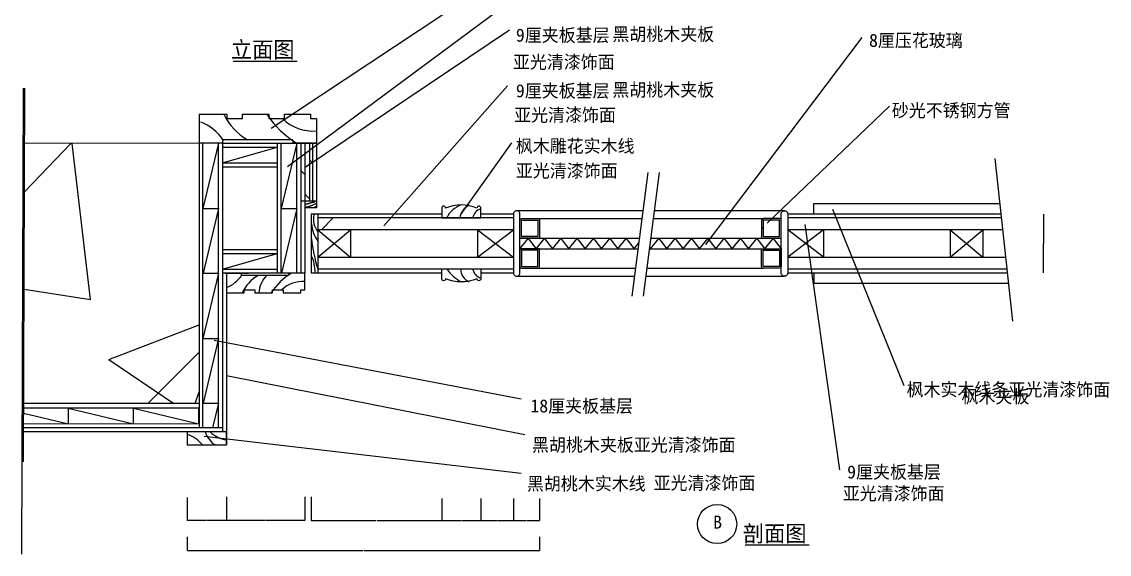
# Model space of a CAD drawing. Header units: metres. Extents: x 136 to 3593, y 168 to 4706.
# Drawn here: x 244 to 3578, y 168 to 1800 of the extents above; entities that cross this region are included whole.
import ezdxf

# ---------------------------------------------------------------- set-up
doc = ezdxf.new("R2010")
doc.units = ezdxf.units.M
for name, color, linetype in [('2', 2, 'Continuous'), ('3', 3, 'Continuous'), ('4', 4, 'Continuous'), ('7', 7, 'Continuous'), ('BH', 3, 'Continuous'), ('DIM', 3, 'Continuous'), ('TEXT', 3, 'Continuous')]:
    doc.layers.add(name, color=color, linetype=linetype)
doc.dimstyles.get("Standard").update_dxf_attribs({"dimtxt": 2.5, "dimasz": 2.5, "dimexe": 1.25, "dimexo": 0.625, "dimtad": 1, "dimcen": 2.5, "dimazin": 3, "dimtfac": 1, "dimtmove": 0, "dimatfit": 3})

# ---------------------------------------------------------------- blocks, each defined once
blk = doc.blocks.new('BH2')
at = {"layer": 'BH'}
blk.add_lwpolyline([(0, 32), (5, 28), (0, 24), (5, 20), (0, 16), (5, 12), (0, 8), (5, 4), (0, 0)], dxfattribs=at)
blk = doc.blocks.new('*D3')
for p, q in [((751.34, 221.65), (751.34, 179.02)), ((1831.34, 221.37), (1831.34, 179.02)), ((751.59, 179.02), (1289.84, 179.02)), ((1292.84, 179.02), (1831.09, 179.02))]:
    blk.add_line(p, q)
at = {"layer": 'Defpoints'}
for p in [(751.34, 221.65), (1831.34, 221.37), (751.34, 179.02)]:
    blk.add_point(p, dxfattribs=at)
at = {"layer": 'BH', "insert": (1291.34, 179.02), "char_height": 1, "attachment_point": 5}
blk.add_mtext('270', dxfattribs=at)
blk = doc.blocks.new('*D4')
for p, q in [((871.34, 343.7), (871.34, 271.37)), ((1111.35, 343.74), (1111.35, 271.37)), ((990.345, 271.37), (871.09, 271.37)), ((1111.6, 271.37), (992.345, 271.37))]:
    blk.add_line(p, q)
at = {"layer": 'Defpoints'}
for p in [(871.34, 343.7), (1111.35, 343.74), (1111.35, 271.37)]:
    blk.add_point(p, dxfattribs=at)
at = {"layer": 'DIM', "insert": (991.345, 271.37), "char_height": 1, "attachment_point": 5}
blk.add_mtext('60', dxfattribs=at)
blk = doc.blocks.new('*D5')
for p, q in [((751.34, 342.23), (751.34, 271.65)), ((871.34, 342.23), (871.34, 271.65)), ((810.34, 271.65), (751.09, 271.65)), ((871.59, 271.65), (812.34, 271.65))]:
    blk.add_line(p, q)
at = {"layer": 'Defpoints'}
for p in [(751.34, 342.23), (871.34, 342.23), (871.34, 271.65)]:
    blk.add_point(p, dxfattribs=at)
at = {"layer": 'DIM', "insert": (811.34, 271.65), "char_height": 1, "attachment_point": 5}
blk.add_mtext('30', dxfattribs=at)
blk = doc.blocks.new('*D6')
for p, q in [((1531.35, 339.33), (1531.35, 271.37)), ((1651.04, 339.33), (1651.04, 271.37)), ((1531.6, 271.37), (1590.195, 271.37)), ((1592.195, 271.37), (1650.79, 271.37))]:
    blk.add_line(p, q)
at = {"layer": 'Defpoints'}
for p in [(1531.35, 339.33), (1651.04, 339.33), (1531.35, 271.37)]:
    blk.add_point(p, dxfattribs=at)
at = {"layer": 'DIM', "insert": (1591.195, 271.37), "char_height": 1, "attachment_point": 5}
blk.add_mtext('30', dxfattribs=at)
blk = doc.blocks.new('*D7')
for p, q in [((1131.35, 343.74), (1131.35, 271.37)), ((1531.35, 339.33), (1531.35, 271.37)), ((1131.6, 271.37), (1329.85, 271.37)), ((1332.85, 271.37), (1531.1, 271.37))]:
    blk.add_line(p, q)
at = {"layer": 'Defpoints'}
for p in [(1131.35, 343.74), (1531.35, 339.33), (1131.35, 271.37)]:
    blk.add_point(p, dxfattribs=at)
at = {"layer": 'DIM', "insert": (1331.35, 271.37), "char_height": 1, "attachment_point": 5}
blk.add_mtext('100', dxfattribs=at)
blk = doc.blocks.new('*D8')
for p, q in [((1751.34, 339.33), (1751.34, 271.37)), ((1831.34, 339.33), (1831.34, 271.37)), ((1751.59, 271.37), (1790.34, 271.37)), ((1792.34, 271.37), (1831.09, 271.37))]:
    blk.add_line(p, q)
at = {"layer": 'Defpoints'}
for p in [(1751.34, 339.33), (1831.34, 339.33), (1751.34, 271.37)]:
    blk.add_point(p, dxfattribs=at)
at = {"layer": 'DIM', "insert": (1791.34, 271.37), "char_height": 1, "attachment_point": 5}
blk.add_mtext('20', dxfattribs=at)
blk = doc.blocks.new('*D9')
for p, q in [((1651.04, 339.33), (1651.04, 271.37)), ((1751.34, 339.33), (1751.34, 271.37)), ((1651.29, 271.37), (1700.19, 271.37)), ((1702.19, 271.37), (1751.09, 271.37))]:
    blk.add_line(p, q)
at = {"layer": 'Defpoints'}
for p in [(1651.04, 339.33), (1751.34, 339.33), (1651.04, 271.37)]:
    blk.add_point(p, dxfattribs=at)
at = {"layer": 'DIM', "insert": (1701.19, 271.37), "char_height": 1, "attachment_point": 5}
blk.add_mtext('25', dxfattribs=at)
blk = doc.blocks.new('*D23')
for p, q in [((3376.05, 1210.31), (3376.05, 1120.31)), ((3375.8, 1120.31), (3375.55, 1120.31)), ((3376.05, 1030.31), (3376.05, 1120.31)), ((3376.05, 1120.31), (3376.05, 1120.31)), ((3376.3, 1120.31), (3376.55, 1120.31))]:
    blk.add_line(p, q)
at = {"layer": 'Defpoints'}
for p in [(3376.05, 1210.31), (3376.05, 1120.31), (3376.05, 1030.31)]:
    blk.add_point(p, dxfattribs=at)
at = {"layer": 'DIM', "insert": (3376.05, 1121.435), "char_height": 1, "attachment_point": 5}
blk.add_mtext('45', dxfattribs=at)

msp = doc.modelspace()

# ---------------------------------------------------------------- hatches: boundary and pattern name
at = {"layer": 'BH'}
h = msp.add_hatch(dxfattribs=at)
h.set_pattern_fill('AR-CONC', scale=20)
h.paths.add_polyline_path([(249.63, 630.22), (787.32, 630.22), (787.32, 1427.2), (772.43, 1427.21), (252.84, 1426.89)])
h = msp.add_hatch(dxfattribs=at)
h.set_pattern_fill('ANSI31', scale=300)
h.paths.add_polyline_path([(787.32, 630.22), (787.32, 1427.2), (772.43, 1427.21), (252.84, 1426.89), (249.63, 630.22)])
h = msp.add_hatch(dxfattribs=at)
h.set_pattern_fill('DOLMIT', scale=50)
h.paths.add_polyline_path([(1751.34, 1162.31), (1751.34, 1198.31), (1151.34, 1198.31), (1151.34, 1162.31)])
h = msp.add_hatch(dxfattribs=at)
h.set_pattern_fill('ANSI32', scale=30)
h.paths.add_polyline_path([(1831.34, 1191.31, 0.41), (1826.34, 1196.31), (1776.34, 1196.31, 0.41), (1771.34, 1191.31), (1771.34, 1136.31), (1831.34, 1136.31)])
h.paths.add_polyline_path([(1826.34, 1141.31), (1776.34, 1141.31), (1776.34, 1191.31), (1826.34, 1191.31)])
h = msp.add_hatch(dxfattribs=at)
h.set_pattern_fill('ANSI32', scale=30)
h.paths.add_polyline_path([(2512.28, 1136.31), (2572.28, 1136.31), (2572.28, 1191.31, 0.41), (2567.28, 1196.31), (2517.28, 1196.31, 0.41), (2512.28, 1191.31)])
h.paths.add_polyline_path([(2517.28, 1191.31), (2567.28, 1191.31), (2567.28, 1141.31), (2517.28, 1141.31)])
h = msp.add_hatch(dxfattribs=at)
h.set_pattern_fill('DOLMIT', scale=50)
h.paths.add_polyline_path([(2592.28, 1198.31), (2592.28, 1162.31), (3251.79, 1162.31), (3247.83, 1198.31)])
h = msp.add_hatch(dxfattribs=at)
h.set_pattern_fill('ANSI32', scale=30)
h.paths.add_polyline_path([(1831.34, 1104.31), (1771.34, 1104.31), (1771.34, 1049.31, 0.41), (1776.34, 1044.31), (1826.34, 1044.31, 0.41), (1831.34, 1049.31)])
h.paths.add_polyline_path([(1826.34, 1049.31), (1776.34, 1049.31), (1776.34, 1099.31), (1826.34, 1099.31)])
h = msp.add_hatch(dxfattribs=at)
h.set_pattern_fill('ANSI32', scale=30)
h.paths.add_polyline_path([(2512.28, 1049.31, 0.41), (2517.28, 1044.31), (2567.28, 1044.31, 0.41), (2572.28, 1049.31), (2572.28, 1104.31), (2512.28, 1104.31)])
h.paths.add_polyline_path([(2517.28, 1099.31), (2567.28, 1099.31), (2567.28, 1049.31), (2517.28, 1049.31)])
h = msp.add_hatch(dxfattribs=at)
h.set_pattern_fill('DOLMIT', scale=50)
h.paths.add_polyline_path([(1151.34, 1078.31), (1151.34, 1042.31), (1751.34, 1042.31), (1751.34, 1078.31)])
h = msp.add_hatch(dxfattribs=at)
h.set_pattern_fill('DOLMIT', scale=50)
h.paths.add_polyline_path([(3261.04, 1078.31), (2592.28, 1078.31), (2592.28, 1042.31), (3265, 1042.31)])

# ---------------------------------------------------------------- linework, layer by layer
at = {"layer": '2'}
for p, q in [((787.32, 1427.22), (252.84, 1426.89)), ((787.32, 1427.22), (787.32, 630.22)), ((787.32, 630.22), (249.63, 630.22))]:
    msp.add_line(p, q, dxfattribs=at)
at = {"layer": '3'}
for p, q in [((2114.86, 958.73), (2163.95, 1337.78)), ((2149.86, 958.73), (2198.95, 1337.78)), ((1112.57, 1241.32), (1113.49, 1240.86)), ((1113.49, 1240.86), (1115.8, 1240.86)), ((1115.8, 1240.86), (1116.27, 1241.32)), ((1116.27, 1241.32), (1118.58, 1241.32)), ((1118.58, 1241.32), (1119.97, 1241.79)), ((1119.97, 1241.79), (1121.36, 1241.79)), ((1121.36, 1241.79), (1122.28, 1242.25)), ((1122.28, 1242.25), (1123.21, 1242.25)), ((1123.21, 1242.25), (1123.67, 1242.71)), ((1123.21, 1233.45), (1124.6, 1233.91)), ((1123.67, 1242.71), (1124.13, 1243.17)), ((1124.13, 1243.17), (1125.06, 1243.64)), ((1124.6, 1233.91), (1125.52, 1234.38)), ((1125.06, 1243.64), (1125.52, 1244.1)), ((1125.52, 1244.1), (1125.98, 1244.1)), ((1125.52, 1234.38), (1125.98, 1234.38)), ((1125.98, 1244.1), (1126.91, 1244.56)), ((1125.98, 1234.38), (1126.91, 1234.84)), ((1126.91, 1244.56), (1127.83, 1244.56)), ((1126.91, 1234.84), (1127.37, 1235.3)), ((1127.37, 1235.3), (1128.3, 1235.3)), ((1127.83, 1244.56), (1129.22, 1245.03)), ((1128.3, 1235.3), (1129.22, 1235.77)), ((1129.22, 1245.03), (1130.15, 1245.03)), ((1129.22, 1235.77), (1130.61, 1236.23)), ((1130.15, 1245.03), (1131.54, 1245.49)), ((1130.61, 1236.23), (1132, 1236.23)), ((1131.54, 1245.49), (1132.46, 1245.49)), ((1132, 1236.23), (1132.92, 1236.69)), ((1132.46, 1245.49), (1133.39, 1245.95)), ((1132.92, 1236.69), (1133.39, 1236.69)), ((1133.39, 1245.95), (1134.31, 1245.95)), ((1133.39, 1236.69), (1133.85, 1237.15)), ((1133.85, 1237.15), (1134.31, 1237.15)), ((1134.31, 1245.95), (1134.78, 1246.42)), ((1134.31, 1237.15), (1134.78, 1237.62)), ((1134.78, 1246.42), (1140.79, 1246.42)), ((1134.78, 1237.62), (1135.7, 1238.08)), ((1135.7, 1238.08), (1136.16, 1238.54)), ((1136.16, 1238.54), (1136.63, 1239.01)), ((1136.63, 1239.01), (1137.09, 1239.01)), ((1137.09, 1239.01), (1137.55, 1239.47)), ((1137.55, 1239.47), (1138.48, 1239.47)), ((1138.48, 1239.47), (1139.4, 1239.93)), ((1139.4, 1239.93), (1140.79, 1240.4)), ((1140.79, 1246.42), (1140.79, 1246.88)), ((1140.79, 1246.88), (1141.25, 1246.88)), ((1140.79, 1240.4), (1143.57, 1241.32)), ((1141.25, 1246.88), (1141.25, 1247.34)), ((1141.25, 1247.34), (1141.72, 1247.34)), ((1143.57, 1241.32), (1144.49, 1241.32)), ((1144.03, 1233.45), (1144.96, 1233.91)), ((1144.49, 1241.32), (1144.96, 1241.79)), ((1144.96, 1241.79), (1145.42, 1241.79)), ((1144.96, 1233.91), (1145.88, 1234.38)), ((1145.42, 1241.79), (1145.88, 1242.25)), ((1145.88, 1242.25), (1146.34, 1242.25)), ((1145.88, 1234.38), (1146.34, 1234.84)), ((1146.34, 1242.25), (1146.81, 1242.71)), ((1146.34, 1234.84), (1147.27, 1235.3)), ((1146.81, 1242.71), (1147.27, 1242.71)), ((1112.57, 1232.52), (1121.36, 1232.52)), ((1121.36, 1232.52), (1122.28, 1232.99)), ((1122.28, 1232.99), (1123.21, 1233.45)), ((1140.33, 1229.75), (1140.79, 1230.21)), ((1140.79, 1230.21), (1141.72, 1231.6)), ((1141.72, 1231.6), (1143.1, 1232.52)), ((1143.1, 1232.52), (1144.03, 1233.45))]:
    msp.add_line(p, q, dxfattribs=at)
at = {"layer": '4'}
for p, q in [((787.34, 1515.99), (872.22, 1515.99)), ((787.34, 1515.99), (787.34, 1427.22)), ((872.22, 1515.99), (872.22, 1502.68)), ((872.22, 1502.68), (921.03, 1502.68)), ((921.03, 1515.99), (1000.9, 1515.99)), ((921.03, 1502.68), (921.03, 1515.99)), ((1000.9, 1515.99), (1000.9, 1502.68)), ((1000.9, 1502.68), (1049.72, 1502.68)), ((1049.72, 1515.99), (1129.59, 1515.99)), ((1049.72, 1502.68), (1049.72, 1515.99)), ((1129.59, 1515.99), (1129.59, 1502.68)), ((1129.59, 1502.68), (1147.34, 1502.68)), ((1147.34, 1502.68), (1147.34, 1427.22)), ((861.77, 1437.59), (858.07, 1427.22)), ((1073.66, 1437.59), (861.77, 1437.59)), ((1077.11, 1427.22), (1073.66, 1437.59)), ((859.31, 1427.22), (787.32, 1427.2)), ((1147.34, 1427.22), (1077.11, 1427.22)), ((1147.34, 1431.01), (1147.34, 1229.38)), ((1147.34, 1249.38), (1099.34, 1249.38)), ((1111.34, 1249.38), (1111.34, 1029.12)), ((1147.34, 1229.38), (1111.34, 1229.38)), ((1531.34, 1210.31), (1131.34, 1210.31)), ((1131.34, 1210.31), (1131.34, 1030.9)), ((1131.34, 1208.12), (1131.34, 1030.31)), ((1751.34, 1210.31), (1651.34, 1210.31)), ((1761.34, 1220.76), (2148.79, 1220.76)), ((2183.79, 1220.76), (2582.28, 1220.76)), ((3246.5, 1210.31), (2592.28, 1210.31)), ((2592.28, 1210.31), (2592.28, 1030.31)), ((1111.34, 1029.12), (859.31, 1029.12)), ((871.31, 1029.12), (871.31, 627.22)), ((1131.34, 1030.31), (1531.34, 1030.31)), ((1651.34, 1030.31), (1751.34, 1030.31)), ((1761.34, 1019.86), (2122.78, 1019.86)), ((2157.78, 1019.86), (2582.28, 1019.86)), ((2592.28, 1030.31), (3266.32, 1030.31)), ((871.31, 627.22), (871.33, 503.22)), ((870.63, 543.22), (249.28, 543.22))]:
    msp.add_line(p, q, dxfattribs=at)
for points in [[(1531.34, 1228.53), (1531.34, 1198.31), (1651.34, 1198.31), (1651.34, 1228.53, 1), (1639.34, 1228.53, 0.2), (1543.34, 1228.53, 1)], [(1531.34, 1012.09), (1531.34, 1042.31), (1651.34, 1042.31), (1651.34, 1012.09, -1), (1639.34, 1012.09, -0.2), (1543.34, 1012.09, -1)]]:
    msp.add_lwpolyline(points, format="xyb", close=True, dxfattribs=at)
for points in [[(2672.28, 1210.31), (2672.28, 1242.31), (3242.98, 1242.31)], [(867.34, 1029.12), (939.34, 1029.12)], [(2672.28, 1030.31), (2672.28, 998.31), (3269.85, 998.31)]]:
    msp.add_lwpolyline(points, dxfattribs=at)
for points in [[(1751.34, 1030.31, 1.04), (1771.34, 1030.31), (1771.34, 1210.31, 1.04), (1751.34, 1210.31, 1.04)], [(2592.28, 1030.31, -1.04), (2572.28, 1030.31), (2572.28, 1210.31, -1.04), (2592.28, 1210.31, -1.04)]]:
    msp.add_lwpolyline(points, format="xyb", dxfattribs=at)
for points in [[(1099.34, 978.1), (1111.34, 978.1), (1111.34, 1029.12), (1063.86, 1029.12), (1061.53, 1022.11), (918.28, 1022.11), (915.77, 1029.12), (871.31, 1029.12), (871.34, 969.1), (925.34, 969.1), (925.34, 978.1), (958.34, 978.1), (958.34, 969.1), (1012.34, 969.1), (1012.34, 978.1), (1045.34, 978.1), (1045.34, 969.1), (1099.34, 969.1)], [(871.34, 503.22), (871.34, 543.22), (751.34, 543.22), (751.34, 503.22)]]:
    msp.add_lwpolyline(points, close=True, dxfattribs=at)
at = {"layer": '7'}
for p, q in [((859.31, 1427.22), (859.32, 543.22)), ((859.31, 1427.2), (1147.34, 1427.22)), ((1027.34, 1427.22), (1027.34, 1029.12)), ((1099.34, 1427.22), (1099.34, 1029.12)), ((1135.34, 1427.22), (1135.34, 1249.38)), ((859.31, 1355.21), (1027.34, 1355.21)), ((1151.34, 1210.31), (1151.34, 1030.31)), ((1751.34, 1210.31), (1751.34, 1030.31)), ((1751.34, 1198.31), (1151.34, 1198.31)), ((1826.34, 1196.31), (2145.63, 1196.31)), ((2180.63, 1196.31), (2517.28, 1196.31)), ((3247.83, 1198.31), (2592.28, 1198.31)), ((1751.34, 1162.31), (1151.34, 1162.31)), ((1151.34, 1078.31), (1251.34, 1162.31)), ((1151.34, 1162.31), (1251.34, 1078.31)), ((1251.34, 1162.31), (1251.34, 1078.31)), ((1641.34, 1162.31), (1641.34, 1078.31)), ((1641.34, 1078.31), (1751.34, 1162.31)), ((1641.34, 1162.31), (1751.34, 1078.31)), ((1771.34, 1136.31), (2137.86, 1136.31)), ((2172.86, 1136.31), (2572.28, 1136.31)), ((3251.79, 1162.31), (2592.28, 1162.31)), ((2702.28, 1162.31), (2592.28, 1078.31)), ((2702.28, 1078.31), (2592.28, 1162.31)), ((2702.28, 1162.31), (2702.28, 1078.31)), ((3090.07, 1162.31), (3090.07, 1078.31)), ((3090.07, 1078.31), (3190.07, 1162.31)), ((3090.07, 1162.31), (3190.07, 1078.31)), ((3190.07, 1162.31), (3190.07, 1078.31)), ((1027.34, 1101.12), (859.31, 1101.12)), ((1771.34, 1104.31), (2133.71, 1104.31)), ((2168.71, 1104.31), (2572.28, 1104.31)), ((1151.34, 1078.31), (1751.34, 1078.31)), ((2592.28, 1078.31), (3261.04, 1078.31)), ((1151.34, 1042.31), (1751.34, 1042.31)), ((1826.34, 1044.31), (2125.94, 1044.31)), ((2160.94, 1044.31), (2517.28, 1044.31)), ((2592.28, 1042.31), (3265, 1042.31)), ((859.32, 555.22), (249.33, 555.22))]:
    msp.add_line(p, q, dxfattribs=at)
for points in [[(1776.34, 1196.31), (1826.34, 1196.31, -0.41), (1831.34, 1191.31), (1831.34, 1136.31), (1771.34, 1136.31), (1771.34, 1191.31, -0.41)], [(2567.28, 1196.31), (2517.28, 1196.31, 0.41), (2512.28, 1191.31), (2512.28, 1136.31), (2572.28, 1136.31), (2572.28, 1191.31, 0.41)], [(1776.34, 1044.31), (1826.34, 1044.31, 0.41), (1831.34, 1049.31), (1831.34, 1104.31), (1771.34, 1104.31), (1771.34, 1049.31, 0.41)], [(2567.28, 1044.31), (2517.28, 1044.31, -0.41), (2512.28, 1049.31), (2512.28, 1104.31), (2572.28, 1104.31), (2572.28, 1049.31, -0.41)]]:
    msp.add_lwpolyline(points, format="xyb", close=True, dxfattribs=at)
for points in [[(1776.34, 1191.31), (1826.34, 1191.31), (1826.34, 1141.31), (1776.34, 1141.31)], [(2567.28, 1191.31), (2517.28, 1191.31), (2517.28, 1141.31), (2567.28, 1141.31)], [(1776.34, 1049.31), (1826.34, 1049.31), (1826.34, 1099.31), (1776.34, 1099.31)], [(2567.28, 1049.31), (2517.28, 1049.31), (2517.28, 1099.31), (2567.28, 1099.31)]]:
    msp.add_lwpolyline(points, close=True, dxfattribs=at)
at = {"layer": 'BH'}
for p, q in [((799.32, 1029.12), (799.32, 1427.22)), ((847.32, 1029.12), (847.32, 1427.22)), ((859.31, 1367.21), (1027.34, 1415.21)), ((859.31, 1415.21), (1027.34, 1415.21)), ((1039.35, 1029.13), (1039.35, 1427.24)), ((1087.35, 1029.13), (1087.35, 1427.24)), ((1112.38, 1249.38), (1112.38, 1427.22)), ((1127.38, 1249.38), (1127.38, 1427.22)), ((859.31, 1367.21), (1027.34, 1367.21)), ((1135.34, 1367.65), (1127.38, 1375.62)), ((3282.62, 882.27), (3227.72, 1380.9)), ((1112.38, 1330.62), (1099.34, 1343.65)), ((1127.38, 1255.62), (1112.38, 1270.62)), ((859.31, 1041.11), (1027.34, 1089.11)), ((859.31, 1089.11), (1027.34, 1089.11)), ((859.31, 1041.11), (1027.34, 1041.12)), ((799.32, 555.22), (799.32, 1029.12)), ((847.32, 555.22), (847.32, 1029.12)), ((787.32, 615.22), (249.57, 615.22)), ((787.32, 630.22), (787.32, 555.22)), ((799.77, 631.02), (847.32, 631.02)), ((787.28, 567.06), (249.38, 567.22))]:
    msp.add_line(p, q, dxfattribs=at)
for points in [[(847.32, 1427.22), (799.32, 1227.22), (847.32, 1227.22), (799.77, 1029.12)], [(1087.35, 1427.24), (1039.35, 1227.24), (1087.35, 1227.24), (1039.81, 1029.13)], [(1971.56, 1104.31), (1996.59, 1135.6), (2021.62, 1104.31), (2046.65, 1135.6), (2071.68, 1104.31), (2096.72, 1135.6), (2121.75, 1104.31), (2136.02, 1122.16)], [(2169.14, 1107.64), (2171.81, 1104.31)], [(847.32, 1029.12), (799.32, 829.12), (847.32, 829.12), (799.77, 631.02)], [(249.51, 600.3), (387.34, 567.22), (387.34, 615.22)], [(386.63, 615.22), (586.63, 567.22), (586.63, 615.22), (786.63, 567.22), (786.63, 615.22)], [(847.32, 631.02), (829.13, 555.22)]]:
    msp.add_lwpolyline(points, dxfattribs=at)
for centre, radius, start, end in [((1039.18, 1606.16), 197.82, 207.12, 238.45), ((1246.74, 1684.45), 302.83, 213.8, 238.15), ((1137.58, 1599.57), 134.97, 225.88, 274.15), ((738.21, 1353.91), 148.62, 33.93, 68.6), ((1615.43, 1166.89), 75.38, 108.64, 155.36), ((1637.34, 1191.51), 50.89, 115.14, 172.32), ((1201.1, 1195.64), 63.13, 168.67, 218.35), ((1661.15, 1191.76), 35.56, 106.02, 169.39), ((1246.35, 1191.63), 114.85, 185.5, 214.97), ((1623.32, 1189.02), 494.25, 186.28, 197.27), ((1033.1, 1033.92), 110.06, 358.12, 26.79), ((1661.63, 1125.05), 141.44, 215.8, 240.2), ((1631.11, 1041.94), 41.84, 179.5, 248.42), ((1661.15, 1048.86), 35.56, 190.61, 253.98), ((834.74, 1078.68), 100.48, 291.4, 326.07), ((1038.22, 908.14), 133.74, 121.55, 152.88), ((1060.88, 960.49), 90.94, 137.34, 174.56), ((1178.54, 855.21), 204.73, 121.85, 146.2), ((1104.74, 912.6), 91.25, 85.85, 134.12), ((719.3, 439.62), 100.88, 39.08, 71.49), ((871.73, 561.66), 67.69, 195.81, 239.7), ((885.63, 607.99), 90.91, 225.44, 260.95)]:
    msp.add_arc(centre, radius, start, end, dxfattribs=at)
at = {"layer": 'DIM'}
for p, q in [((243.81, 168.06), (249.56, 1596.25)), ((248.91, 450.76), (253.52, 1596.25)), ((799.77, 1029.12), (847.32, 1029.12))]:
    msp.add_line(p, q, dxfattribs=at)
at = {"layer": 'TEXT'}
for p, q in [((892.1, 1679.27), (1088.02, 1679.27)), ((2461.75, 196.39), (2657.67, 196.39))]:
    msp.add_line(p, q, dxfattribs=at)
msp.add_circle((2375.8, 260.51), 60, dxfattribs=at)

# ---------------------------------------------------------------- block references
at = {"layer": '3', "xscale": 6.26, "yscale": 6.26, "zscale": 6.26, "rotation": 90}
for p in [(1971.59, 1104.31), (2372.03, 1104.31), (2572.25, 1104.31)]:
    msp.add_blockref('BH2', p, dxfattribs=at)

# ---------------------------------------------------------------- texts
at = {"layer": 'TEXT'}
for s, height, p in [('立面图', 50, (885.2, 1689.34)), ('B', 40, (2363.58, 246.53)), ('剖面图', 50, (2454.85, 206.47))]:
    msp.add_text(s, height=height, dxfattribs=at).set_placement(p)
at = {"layer": 'TEXT', "char_height": 40, "attachment_point": 1}
for s, insert in [('9厘夹板基层', (1758.82, 1778.56)), ('黑胡桃木夹板', (2054.64, 1781.41)), ('8厘压花玻璃', (2841.56, 1762.64)), ('亚光清漆饰面', (1749.85, 1696.33)), ('9厘夹板基层', (1758.82, 1608.11)), ('黑胡桃木夹板', (2054.64, 1610.95)), ('亚光清漆饰面', (1753.41, 1534.07)), ('砂光不锈钢方管', (2911.4, 1547.92)), ('枫木雕花实木线', (1758.62, 1438.96)), ('亚光清漆饰面', (1758.81, 1363.19)), ('枫木实木线条亚光清漆饰面', (2956.86, 692.61)), ('枫木夹板', (3125.05, 671.16)), ('18厘夹板基层', (1803.36, 642.43)), ('黑胡桃木夹板亚光清漆饰面', (1808.37, 523.17)), ('9厘夹板基层', (2774.43, 440.21)), ('黑胡桃木实木线', (1792.68, 404.35)), ('亚光清漆饰面', (2181.13, 406.35)), ('亚光清漆饰面', (2761.03, 374.28))]:
    msp.add_mtext(s, dxfattribs=dict(at, insert=insert))

# ---------------------------------------------------------------- dimensions: what is measured, and where the dimension line sits
at = {"layer": 'BH'}
dim = msp.add_linear_dim(base=(751.34, 179.02), p1=(751.34, 221.65), p2=(1831.34, 221.37), text='270', dimstyle='Standard', dxfattribs=at)
dim.commit()
dim.dimension.update_dxf_attribs({"geometry": '*D3', "text_midpoint": (1291.34, 179.02)})
at = {"layer": 'DIM'}
for base, p1, p2, text, picture, middle in [((3376.05, 1120.31), (3376.05, 1210.31), (3376.05, 1030.31), '45', '*D23', (3376.05, 1121.435)), ((871.34, 271.65), (871.34, 342.23), (751.34, 342.23), '30', '*D5', (811.34, 271.65)), ((1111.35, 271.37), (1111.35, 343.74), (871.34, 343.7), '60', '*D4', (991.345, 271.37)), ((1131.35, 271.37), (1131.35, 343.74), (1531.35, 339.33), '100', '*D7', (1331.35, 271.37)), ((1531.35, 271.37), (1531.35, 339.33), (1651.04, 339.33), '30', '*D6', (1591.195, 271.37)), ((1651.04, 271.37), (1651.04, 339.33), (1751.34, 339.33), '25', '*D9', (1701.19, 271.37)), ((1751.34, 271.37), (1751.34, 339.33), (1831.34, 339.33), '20', '*D8', (1791.34, 271.37))]:
    dim = msp.add_linear_dim(base=base, p1=p1, p2=p2, text=text, dimstyle='Standard', dxfattribs=at)
    dim.commit()
    dim.dimension.update_dxf_attribs({"geometry": picture, "text_midpoint": middle})

# ---------------------------------------------------------------- leaders
at = {"layer": 'BH'}
msp.add_leader([(1058.33, 1356.4), (1738.12, 1859.25)], dimstyle='Standard', dxfattribs=at)
at = {"layer": 'DIM'}
for points in [[(1008.82, 1473.61), (1739.63, 1957.99)], [(1112.37, 1354.19), (1739.63, 1774.42)], [(2341.09, 1117.14), (2820.7, 1751.23)], [(1353.56, 1174.42), (1732.82, 1602.75)], [(2529, 1182.22), (2903.76, 1540.82)], [(1590.09, 1208.87), (1746.84, 1428.19)], [(2729.94, 1224.99), (2947.7, 685.56)], [(2644.36, 1178.5), (2750.85, 426.64)]]:
    msp.add_leader(points, dimstyle='Standard', dxfattribs=at)
at = {"layer": 'TEXT'}
for points in [[(834.18, 823.77), (1774.98, 643.9)], [(871.33, 715.25), (1785.73, 535.34)], [(802.75, 529.62), (1774.98, 416.36)]]:
    msp.add_leader(points, dimstyle='Standard', dxfattribs=at)

doc.saveas('drawing.dxf')
